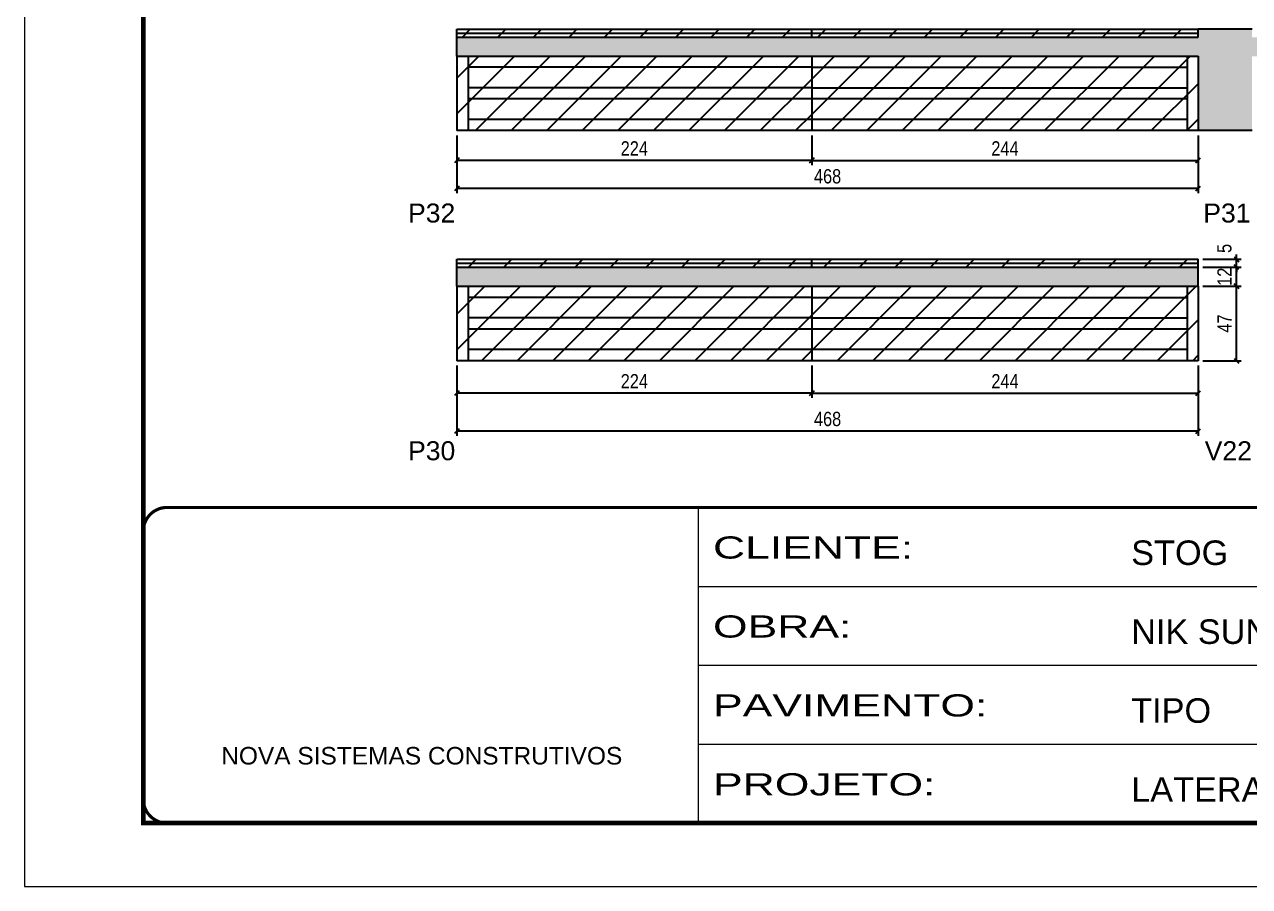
# Model space of a CAD drawing. Extents: x -10448 to -1189, y -11772 to 17235.
# Drawn here: x -8850 to -8076, y 10051 to 10595 of the extents above; entities that cross this region are included whole.
import ezdxf

# ---------------------------------------------------------------- set-up
doc = ezdxf.new("R2010")
doc.units = 0
doc.linetypes.add('CONTINUO', pattern=[0])
doc.linetypes.add('DASHED', pattern=[0.75, 0.5, -0.25])
for name, color, linetype in [('5', 5, 'Continuous'), ('COTA', 241, 'Continuous'), ('Painéis', 200, 'Continuous'), ('Reaproveitamento', 251, 'Continuous'), ('SARR_2.2x7', 40, 'Continuous'), ('SARR_EDITAR', 141, 'Continuous')]:
    doc.layers.add(name, color=color, linetype=linetype)
doc.layers.add('Folhas', color=255, linetype='Continuous', lineweight=9)
doc.layers.add('SARRAFO DE PRESSAO', color=251, linetype='DASHED', lineweight=9)
doc.styles.add('ARIAL', font='arial.ttf')
doc.styles.add('COTA TECNICA-50', font='techl___.ttf', dxfattribs={"height": 9})
doc.styles.get("Standard").update_dxf_attribs({"font": 'arial.ttf'})
doc.styles.add('Tecnologia', font='')
doc.styles.get('Tecnologia').set_extended_font_data('Forgotten Futurist')
doc.dimstyles.new('COTA PAINEL-50', dxfattribs={"dimtxt": 9, "dimasz": 3, "dimexe": 3, "dimexo": 3, "dimgap": 3, "dimtad": 1, "dimdec": 1, "dimzin": 12, "dimdsep": 46, "dimtxsty": 'COTA TECNICA-50', "dimblk1": 'OBLIQUE', "dimblk2": 'OBLIQUE', "dimsah": 1, "dimcen": 0.9, "dimclrd": 4, "dimclre": 4, "dimclrt": 240, "dimadec": 1, "dimazin": 3, "dimtfac": 1, "dimtdec": 1, "dimtmove": 0, "dimatfit": 3, "dimfxl": 1, "dimtolj": 1, "dimtzin": 12, "dimarcsym": 0})
pattern_1 = [(45, (-141040.783, -11535.139), (-11.2253202, 11.2253202), [])]
pattern_2 = [(45, (-141040.783, -11504.527), (-11.2253202, 11.2253202), [])]

# ---------------------------------------------------------------- blocks, each defined once
blk = doc.blocks.new('9999999999')
at = {"color": 30, "linetype": 'CONTINUO'}
for p, q in [((98564.56, 34230.21), (98564.56, 34429.45)), ((98564.56, 34379.64), (99583.98, 34379.64)), ((98564.56, 34329.83), (99487.98, 34329.83)), ((98564.56, 34280.02), (99487.98, 34280.02))]:
    blk.add_line(p, q, dxfattribs=at)
at = {"color": 30, "linetype": 'CONTINUO', "const_width": 2}
blk.add_lwpolyline([(99583.98, 34230.21), (99583.98, 34414.45, 0.414214), (99568.98, 34429.45), (98228.98, 34429.45, 0.414214), (98213.98, 34414.45), (98213.98, 34245.21, 0.414214), (98228.98, 34230.21), (99583.98, 34230.21)], format="xyb", dxfattribs=at)
at = {"layer": 'Folhas'}
blk.add_lwpolyline([(98138.98, 34190.21), (99623.98, 34190.21), (99623.98, 35240.21), (98138.98, 35240.21)], close=True, dxfattribs=at)
at = {"layer": 'Folhas', "color": 30, "const_width": 3}
blk.add_lwpolyline([(98213.98, 34230.21), (99583.98, 34230.21), (99583.98, 35200.21), (98213.98, 35200.21)], close=True, dxfattribs=at)
at = {"color": 7, "linetype": 'Continuous', "ltscale": 5, "style": 'ARIAL'}
for s, height, p in [('STOG', 15.483, (98837.68, 34393.13)), ('NIK SUNSET', 15.483, (98837.68, 34343.32)), ('TIPO', 15.483, (98837.68, 34293.51)), ('NOVA SISTEMAS CONSTRUTIVOS', 11.0592, (98263.19, 34267.21)), ('LATERAL DE VIGA - ADITIVO', 15.4829, (98837.68, 34243.7))]:
    blk.add_text(s, height=height, dxfattribs=at).set_placement(p)
at = {"layer": 'Folhas', "color": 7, "style": 'Tecnologia', "width": 1.5}
for s, p in [('CLIENTE:', (98573.65, 34397.17)), ('OBRA:', (98573.65, 34347.31)), ('PAVIMENTO:', (98573.65, 34297.5)), ('PROJETO:', (98573.65, 34247.69))]:
    blk.add_text(s, height=14, dxfattribs=at).set_placement(p)
blk = doc.blocks.new('_Oblique')
at = {"color": 0, "linetype": 'ByBlock', "lineweight": -2}
blk.add_line((-0.5, -0.5), (0.5, 0.5), dxfattribs=at)
blk = doc.blocks.new('*D539')
at = {"layer": 'COTA', "color": 4, "linetype": 'ByBlock', "lineweight": -2, "transparency": 16777216}
for p, q in [((-8576.78, 10525.41), (-8576.78, 10506.66)), ((-8352.78, 10525.41), (-8352.78, 10506.66)), ((-8352.78, 10509.66), (-8576.78, 10509.66))]:
    blk.add_line(p, q, dxfattribs=at)
at = {"layer": 'Defpoints', "color": 0, "linetype": 'ByBlock', "transparency": 16777216}
for p in [(-8576.78, 10528.41), (-8352.78, 10528.41), (-8576.78, 10509.66)]:
    blk.add_point(p, dxfattribs=at)
at = {"layer": 'COTA', "color": 4, "linetype": 'ByBlock', "lineweight": -2, "transparency": 16777216, "xscale": 3, "yscale": 3, "zscale": 3, "rotation": 180}
blk.add_blockref('_Oblique', (-8576.78, 10509.66), dxfattribs=at)
at = {"layer": 'COTA', "color": 4, "linetype": 'ByBlock', "lineweight": -2, "transparency": 16777216, "xscale": 3, "yscale": 3, "zscale": 3}
blk.add_blockref('_Oblique', (-8352.78, 10509.66), dxfattribs=at)
at = {"layer": 'COTA', "color": 240, "linetype": 'ByBlock', "transparency": 16777216, "insert": (-8464.78, 10517.22), "char_height": 9, "attachment_point": 5, "style": 'COTA TECNICA-50'}
blk.add_mtext('\\A1;224', dxfattribs=at)
blk = doc.blocks.new('*D540')
at = {"layer": 'COTA', "color": 4, "linetype": 'ByBlock', "lineweight": -2, "transparency": 16777216}
for p, q in [((-8352.78, 10525.41), (-8352.78, 10506.66)), ((-8108.78, 10525.41), (-8108.78, 10506.66)), ((-8352.78, 10509.66), (-8108.78, 10509.66))]:
    blk.add_line(p, q, dxfattribs=at)
at = {"layer": 'Defpoints', "color": 0, "linetype": 'ByBlock', "transparency": 16777216}
for p in [(-8352.78, 10528.41), (-8108.78, 10528.41), (-8108.78, 10509.66)]:
    blk.add_point(p, dxfattribs=at)
at = {"layer": 'COTA', "color": 4, "linetype": 'ByBlock', "lineweight": -2, "transparency": 16777216, "xscale": 3, "yscale": 3, "zscale": 3, "rotation": 180}
blk.add_blockref('_Oblique', (-8352.78, 10509.66), dxfattribs=at)
at = {"layer": 'COTA', "color": 4, "linetype": 'ByBlock', "lineweight": -2, "transparency": 16777216, "xscale": 3, "yscale": 3, "zscale": 3}
blk.add_blockref('_Oblique', (-8108.78, 10509.66), dxfattribs=at)
at = {"layer": 'COTA', "color": 240, "linetype": 'ByBlock', "transparency": 16777216, "insert": (-8230.78, 10517.22), "char_height": 9, "attachment_point": 5, "style": 'COTA TECNICA-50'}
blk.add_mtext('\\A1;244', dxfattribs=at)
blk = doc.blocks.new('*D553')
at = {"layer": 'COTA', "color": 4, "linetype": 'ByBlock', "lineweight": -2, "transparency": 16777216}
for p, q in [((-8576.78, 10525.41), (-8576.78, 10488.95)), ((-8108.78, 10525.41), (-8108.78, 10488.95)), ((-8108.78, 10491.95), (-8576.78, 10491.95))]:
    blk.add_line(p, q, dxfattribs=at)
at = {"layer": 'Defpoints', "color": 0, "linetype": 'ByBlock', "transparency": 16777216}
for p in [(-8576.78, 10528.41), (-8108.78, 10528.41), (-8576.78, 10491.95)]:
    blk.add_point(p, dxfattribs=at)
at = {"layer": 'COTA', "color": 4, "linetype": 'ByBlock', "lineweight": -2, "transparency": 16777216, "xscale": 3, "yscale": 3, "zscale": 3, "rotation": 180}
blk.add_blockref('_Oblique', (-8576.78, 10491.95), dxfattribs=at)
at = {"layer": 'COTA', "color": 4, "linetype": 'ByBlock', "lineweight": -2, "transparency": 16777216, "xscale": 3, "yscale": 3, "zscale": 3}
blk.add_blockref('_Oblique', (-8108.78, 10491.95), dxfattribs=at)
at = {"layer": 'COTA', "color": 240, "linetype": 'ByBlock', "transparency": 16777216, "insert": (-8342.78, 10499.56), "char_height": 9, "attachment_point": 5, "style": 'COTA TECNICA-50'}
blk.add_mtext('\\A1;468', dxfattribs=at)
blk = doc.blocks.new('*D544')
at = {"layer": 'COTA', "color": 4, "linetype": 'ByBlock', "lineweight": -2, "transparency": 16777216}
for p, q in [((-8576.78, 10380.2), (-8576.78, 10359.69)), ((-8352.78, 10380.2), (-8352.78, 10359.69)), ((-8352.78, 10362.69), (-8576.78, 10362.69))]:
    blk.add_line(p, q, dxfattribs=at)
at = {"layer": 'Defpoints', "color": 0, "linetype": 'ByBlock', "transparency": 16777216}
for p in [(-8576.78, 10383.2), (-8352.78, 10383.2), (-8576.78, 10362.69)]:
    blk.add_point(p, dxfattribs=at)
at = {"layer": 'COTA', "color": 4, "linetype": 'ByBlock', "lineweight": -2, "transparency": 16777216, "xscale": 3, "yscale": 3, "zscale": 3, "rotation": 180}
blk.add_blockref('_Oblique', (-8576.78, 10362.69), dxfattribs=at)
at = {"layer": 'COTA', "color": 4, "linetype": 'ByBlock', "lineweight": -2, "transparency": 16777216, "xscale": 3, "yscale": 3, "zscale": 3}
blk.add_blockref('_Oblique', (-8352.78, 10362.69), dxfattribs=at)
at = {"layer": 'COTA', "color": 240, "linetype": 'ByBlock', "transparency": 16777216, "insert": (-8464.78, 10370.26), "char_height": 9, "attachment_point": 5, "style": 'COTA TECNICA-50'}
blk.add_mtext('\\A1;224', dxfattribs=at)
blk = doc.blocks.new('*D545')
at = {"layer": 'COTA', "color": 4, "linetype": 'ByBlock', "lineweight": -2, "transparency": 16777216}
for p, q in [((-8352.78, 10380.2), (-8352.78, 10359.69)), ((-8108.78, 10380.2), (-8108.78, 10359.69)), ((-8352.78, 10362.69), (-8108.78, 10362.69))]:
    blk.add_line(p, q, dxfattribs=at)
at = {"layer": 'Defpoints', "color": 0, "linetype": 'ByBlock', "transparency": 16777216}
for p in [(-8352.78, 10383.2), (-8108.78, 10383.2), (-8108.78, 10362.69)]:
    blk.add_point(p, dxfattribs=at)
at = {"layer": 'COTA', "color": 4, "linetype": 'ByBlock', "lineweight": -2, "transparency": 16777216, "xscale": 3, "yscale": 3, "zscale": 3, "rotation": 180}
blk.add_blockref('_Oblique', (-8352.78, 10362.69), dxfattribs=at)
at = {"layer": 'COTA', "color": 4, "linetype": 'ByBlock', "lineweight": -2, "transparency": 16777216, "xscale": 3, "yscale": 3, "zscale": 3}
blk.add_blockref('_Oblique', (-8108.78, 10362.69), dxfattribs=at)
at = {"layer": 'COTA', "color": 240, "linetype": 'ByBlock', "transparency": 16777216, "insert": (-8230.78, 10370.26), "char_height": 9, "attachment_point": 5, "style": 'COTA TECNICA-50'}
blk.add_mtext('\\A1;244', dxfattribs=at)
blk = doc.blocks.new('*D554')
at = {"layer": 'COTA', "color": 4, "linetype": 'ByBlock', "lineweight": -2, "transparency": 16777216}
for p, q in [((-8576.78, 10380.2), (-8576.78, 10335.77)), ((-8108.78, 10380.2), (-8108.78, 10335.77)), ((-8108.78, 10338.77), (-8576.78, 10338.77))]:
    blk.add_line(p, q, dxfattribs=at)
at = {"layer": 'Defpoints', "color": 0, "linetype": 'ByBlock', "transparency": 16777216}
for p in [(-8576.78, 10383.2), (-8108.78, 10383.2), (-8576.78, 10338.77)]:
    blk.add_point(p, dxfattribs=at)
at = {"layer": 'COTA', "color": 4, "linetype": 'ByBlock', "lineweight": -2, "transparency": 16777216, "xscale": 3, "yscale": 3, "zscale": 3, "rotation": 180}
blk.add_blockref('_Oblique', (-8576.78, 10338.77), dxfattribs=at)
at = {"layer": 'COTA', "color": 4, "linetype": 'ByBlock', "lineweight": -2, "transparency": 16777216, "xscale": 3, "yscale": 3, "zscale": 3}
blk.add_blockref('_Oblique', (-8108.78, 10338.77), dxfattribs=at)
at = {"layer": 'COTA', "color": 240, "linetype": 'ByBlock', "transparency": 16777216, "insert": (-8342.78, 10346.38), "char_height": 9, "attachment_point": 5, "style": 'COTA TECNICA-50'}
blk.add_mtext('\\A1;468', dxfattribs=at)
blk = doc.blocks.new('*D546')
at = {"layer": 'COTA', "color": 4, "linetype": 'ByBlock', "lineweight": -2, "transparency": 16777216}
for p, q in [((-8105.78, 10430.2), (-8081.63, 10430.2)), ((-8084.63, 10383.2), (-8084.63, 10430.2)), ((-8105.78, 10383.2), (-8081.63, 10383.2))]:
    blk.add_line(p, q, dxfattribs=at)
at = {"layer": 'Defpoints', "color": 0, "linetype": 'ByBlock', "transparency": 16777216}
for p in [(-8108.78, 10430.2), (-8084.63, 10430.2), (-8108.78, 10383.2)]:
    blk.add_point(p, dxfattribs=at)
at = {"layer": 'COTA', "color": 4, "linetype": 'ByBlock', "lineweight": -2, "transparency": 16777216, "xscale": 3, "yscale": 3, "zscale": 3}
for p, rotation in [((-8084.63, 10430.2), 90), ((-8084.63, 10383.2), 270)]:
    blk.add_blockref('_Oblique', p, dxfattribs=dict(at, rotation=rotation))
at = {"layer": 'COTA', "color": 240, "linetype": 'ByBlock', "transparency": 16777216, "insert": (-8092.19, 10406.7), "char_height": 9, "attachment_point": 5, "rotation": 90, "style": 'COTA TECNICA-50'}
blk.add_mtext('\\A1;47', dxfattribs=at)
blk = doc.blocks.new('*D547')
at = {"layer": 'COTA', "color": 4, "linetype": 'ByBlock', "lineweight": -2, "transparency": 16777216}
for p, q in [((-8105.78, 10442.2), (-8081.63, 10442.2)), ((-8084.63, 10430.2), (-8084.63, 10442.2)), ((-8105.78, 10430.2), (-8081.63, 10430.2))]:
    blk.add_line(p, q, dxfattribs=at)
at = {"layer": 'Defpoints', "color": 0, "linetype": 'ByBlock', "transparency": 16777216}
for p in [(-8108.78, 10442.2), (-8084.63, 10442.2), (-8108.78, 10430.2)]:
    blk.add_point(p, dxfattribs=at)
at = {"layer": 'COTA', "color": 4, "linetype": 'ByBlock', "lineweight": -2, "transparency": 16777216, "xscale": 3, "yscale": 3, "zscale": 3}
for p, rotation in [((-8084.63, 10442.2), 90), ((-8084.63, 10430.2), 270)]:
    blk.add_blockref('_Oblique', p, dxfattribs=dict(at, rotation=rotation))
at = {"layer": 'COTA', "color": 240, "linetype": 'ByBlock', "transparency": 16777216, "insert": (-8092.18, 10436.2), "char_height": 9, "attachment_point": 5, "rotation": 90, "style": 'COTA TECNICA-50'}
blk.add_mtext('\\A1;12', dxfattribs=at)
blk = doc.blocks.new('*D548')
at = {"layer": 'COTA', "color": 4, "linetype": 'ByBlock', "lineweight": -2, "transparency": 16777216}
for p, q in [((-8084.63, 10447.2), (-8084.63, 10450.2)), ((-8105.78, 10447.2), (-8081.63, 10447.2)), ((-8105.78, 10442.2), (-8081.63, 10442.2)), ((-8084.63, 10442.2), (-8084.63, 10447.2)), ((-8084.63, 10442.2), (-8084.63, 10439.2))]:
    blk.add_line(p, q, dxfattribs=at)
at = {"layer": 'Defpoints', "color": 0, "linetype": 'ByBlock', "transparency": 16777216}
for p in [(-8108.78, 10447.2), (-8108.78, 10442.2), (-8084.63, 10447.2)]:
    blk.add_point(p, dxfattribs=at)
at = {"layer": 'COTA', "color": 4, "linetype": 'ByBlock', "lineweight": -2, "transparency": 16777216, "xscale": 3, "yscale": 3, "zscale": 3}
for p, rotation in [((-8084.63, 10447.2), 270), ((-8084.63, 10442.2), 90)]:
    blk.add_blockref('_Oblique', p, dxfattribs=dict(at, rotation=rotation))
at = {"layer": 'COTA', "color": 240, "linetype": 'ByBlock', "transparency": 16777216, "insert": (-8092.22, 10454.09), "char_height": 9, "attachment_point": 5, "rotation": 90, "style": 'COTA TECNICA-50'}
blk.add_mtext('\\A1;5', dxfattribs=at)

msp = doc.modelspace()

# ---------------------------------------------------------------- hatches: boundary and pattern name
at = {"layer": 'COTA', "linetype": 'ByBlock'}
h = msp.add_hatch(dxfattribs=at)
h.set_pattern_fill('AR-CONC', color=256, scale=0.03)
h.set_pattern_definition([(50, (-139540.9144, -22249.7003), (5.46554007, -0.47817257), [0.5715, -6.2865]), (355, (-139540.9144, -22249.7003), (-1.05730264, 5.73170536), [0.4572, -5.02921753]), (100.4514447, (-139540.459, -22249.74), (4.40823741, 5.25353256), [0.48570026, -5.34270734]), (46.1842, (-139540.9144, -22248.176), (8.13237123, -1.26126984), [0.85725, -9.42975]), (96.6355576, (-139540.237, -22248.281), (7.122124, 7.42278374), [0.7285507, -8.01406824]), (351.184151, (-139540.914, -22248.176), (7.122124, 7.42278374), [0.685799, -7.54379196]), (21, (-139540.1524, -22248.5573), (4.54843174, -3.06795595), [0.5715, -6.2865]), (326, (-139540.1524, -22248.5573), (1.85406085, 5.52563898), [0.4572, -5.0292]), (71.451445, (-139539.7734, -22248.813), (6.40249258, 2.45768307), [0.48570026, -5.34269813]), (37.5, (-139540.9144, -22249.7003), (0.092658098, 2.536651166), [0, -4.96824, 0, -5.1054, 0, -5.04825]), (7.5, (-139540.9144, -22249.7003), (2.004589875, 3.005417245), [0, -2.91084, 0, -4.85394, 0, -1.92405]), (327.5, (-139542.6137, -22249.7003), (4.067717855, -0.17186232), [0, -1.905, 0, -5.9436, 0, -7.8867]), (317.5, (-139543.3757, -22249.7003), (4.44387544, 0.76279473), [0, -2.4765, 0, -3.94716, 0, -5.6007])])
h.paths.add_polyline_path([(-8108.78, 10575.41), (-8576.78, 10575.41), (-8576.78, 10587.41), (-8108.78, 10587.41), (-8108.78, 10592.41), (-8074.72, 10592.41), (-8074.72, 10587.41), (-7610.22, 10587.41), (-7610.22, 10575.41), (-8074.72, 10575.41), (-8074.72, 10528.41), (-8108.78, 10528.41)])
h = msp.add_hatch(dxfattribs=at)
h.set_pattern_fill('AR-CONC', color=256, scale=0.03)
h.set_pattern_definition([(50, (-142979.9658, -23213.884), (5.46554007, -0.47817257), [0.5715, -6.2865]), (355, (-142979.966, -23213.884), (-1.05730264, 5.73170536), [0.4572, -5.02921753]), (100.4514447, (-142979.5103, -23213.924), (4.40823741, 5.25353256), [0.48570026, -5.34270734]), (46.1842, (-142979.966, -23212.36), (8.13237123, -1.26126984), [0.85725, -9.42975]), (96.6355576, (-142979.288, -23212.465), (7.122124, 7.42278374), [0.7285507, -8.01406824]), (351.184151, (-142979.966, -23212.36), (7.122124, 7.42278374), [0.685799, -7.54379196]), (21, (-142979.2038, -23212.741), (4.54843174, -3.06795595), [0.5715, -6.2865]), (326, (-142979.204, -23212.741), (1.85406085, 5.52563898), [0.4572, -5.0292]), (71.451445, (-142978.8247, -23212.997), (6.40249258, 2.45768307), [0.48570026, -5.34269813]), (37.5, (-142979.9658, -23213.8842), (0.092658098, 2.536651166), [0, -4.96824, 0, -5.1054, 0, -5.04825]), (7.5, (-142979.9658, -23213.8842), (2.004589875, 3.005417245), [0, -2.91084, 0, -4.85394, 0, -1.92405]), (327.5, (-142981.665, -23213.8842), (4.067717855, -0.17186232), [0, -1.905, 0, -5.9436, 0, -7.8867]), (317.5, (-142982.427, -23213.8842), (4.44387544, 0.76279473), [0, -2.4765, 0, -3.94716, 0, -5.6007])])
h.paths.add_polyline_path([(-8108.78, 10430.2), (-8108.78, 10442.2), (-8576.78, 10442.2), (-8576.78, 10430.2)])
at = {"layer": 'Reaproveitamento', "linetype": 'ByBlock'}
h = msp.add_hatch(dxfattribs=at)
h.set_pattern_fill('ANSI31', color=256, scale=5)
h.set_pattern_definition(pattern_1)
h.paths.add_polyline_path([(-8352.78, 10587.41), (-8352.78, 10592.41), (-8576.78, 10592.41), (-8576.78, 10587.41)])
h = msp.add_hatch(dxfattribs=at)
h.set_pattern_fill('ANSI31', color=256, scale=5)
h.set_pattern_definition(pattern_1)
h.paths.add_polyline_path([(-8108.78, 10587.41), (-8108.78, 10592.41), (-8352.78, 10592.41), (-8352.78, 10587.41)])
h = msp.add_hatch(dxfattribs=at)
h.set_pattern_fill('ANSI31', color=256, scale=5)
h.set_pattern_definition(pattern_1)
h.paths.add_polyline_path([(-8576.78, 10575.41), (-8576.78, 10528.41), (-8352.78, 10528.41), (-8352.78, 10575.41)])
h = msp.add_hatch(dxfattribs=at)
h.set_pattern_fill('ANSI31', color=256, scale=5)
h.set_pattern_definition(pattern_1)
h.paths.add_polyline_path([(-8352.78, 10575.41), (-8352.78, 10528.41), (-8108.78, 10528.41), (-8108.78, 10575.41)])
h = msp.add_hatch(dxfattribs=at)
h.set_pattern_fill('ANSI31', color=256, scale=5)
h.set_pattern_definition(pattern_2)
h.paths.add_polyline_path([(-8576.78, 10447.2), (-8576.78, 10442.2), (-8352.78, 10442.2), (-8352.78, 10447.2)])
h = msp.add_hatch(dxfattribs=at)
h.set_pattern_fill('ANSI31', color=256, scale=5)
h.set_pattern_definition(pattern_2)
h.paths.add_polyline_path([(-8108.78, 10442.2), (-8108.78, 10447.2), (-8352.78, 10447.2), (-8352.78, 10442.2)])
h = msp.add_hatch(dxfattribs=at)
h.set_pattern_fill('ANSI31', color=256, scale=5)
h.set_pattern_definition(pattern_2)
h.paths.add_polyline_path([(-8576.78, 10430.2), (-8576.78, 10383.2), (-8352.78, 10383.2), (-8352.78, 10430.2)])
h = msp.add_hatch(dxfattribs=at)
h.set_pattern_fill('ANSI31', color=256, scale=5)
h.set_pattern_definition(pattern_2)
h.paths.add_polyline_path([(-8352.78, 10430.2), (-8352.78, 10383.2), (-8108.78, 10383.2), (-8108.78, 10430.2)])

# ---------------------------------------------------------------- linework, layer by layer
at = {"layer": 'COTA', "linetype": 'ByBlock'}
for p, q in [((-8074.72, 10592.41), (-8108.78, 10592.41)), ((-8576.78, 10575.41), (-8576.78, 10587.41)), ((-8074.72, 10528.41), (-8108.78, 10528.41)), ((-8576.78, 10430.2), (-8576.78, 10442.2)), ((-8108.78, 10430.2), (-8108.78, 10442.2))]:
    msp.add_line(p, q, dxfattribs=at)
at = {"layer": 'Painéis', "linetype": 'Continuous'}
for p, q in [((-8576.78, 10587.41), (-8576.78, 10592.41)), ((-8352.78, 10587.41), (-8352.78, 10592.41)), ((-8108.78, 10587.41), (-8108.78, 10592.41)), ((-8576.78, 10575.41), (-8576.78, 10528.41)), ((-8352.78, 10575.41), (-8352.78, 10528.41)), ((-8108.78, 10575.41), (-8108.78, 10528.41)), ((-8576.78, 10442.2), (-8576.78, 10447.2)), ((-8352.78, 10442.2), (-8352.78, 10447.2)), ((-8108.78, 10442.2), (-8108.78, 10447.2)), ((-8576.78, 10430.2), (-8576.78, 10383.2)), ((-8352.78, 10430.2), (-8352.78, 10383.2)), ((-8108.78, 10430.2), (-8108.78, 10383.2))]:
    msp.add_line(p, q, dxfattribs=at)
for points in [[(-8576.78, 10592.41), (-8108.78, 10592.41)], [(-8576.78, 10587.41), (-8108.78, 10587.41)], [(-8576.78, 10575.41), (-8108.78, 10575.41)], [(-8108.78, 10528.41), (-8576.78, 10528.41)], [(-8576.78, 10447.2), (-8108.78, 10447.2)], [(-8576.78, 10442.2), (-8108.78, 10442.2)], [(-8576.78, 10430.2), (-8108.78, 10430.2)], [(-8108.78, 10383.2), (-8576.78, 10383.2)]]:
    msp.add_lwpolyline(points, dxfattribs=at)
at = {"layer": 'SARR_2.2x7', "linetype": 'Continuous'}
for p, q in [((-8569.78, 10575.41), (-8569.78, 10528.41)), ((-8115.78, 10575.41), (-8115.78, 10528.41)), ((-8352.78, 10568.41), (-8569.78, 10568.41)), ((-8352.78, 10555.41), (-8569.78, 10555.41)), ((-8352.78, 10548.41), (-8569.78, 10548.41)), ((-8352.78, 10535.41), (-8569.78, 10535.41)), ((-8569.78, 10430.2), (-8569.78, 10383.2)), ((-8115.78, 10430.2), (-8115.78, 10383.2)), ((-8352.78, 10423.2), (-8569.78, 10423.2)), ((-8352.78, 10410.2), (-8569.78, 10410.2)), ((-8352.78, 10403.2), (-8569.78, 10403.2)), ((-8352.78, 10390.2), (-8569.78, 10390.2))]:
    msp.add_line(p, q, dxfattribs=at)
for points in [[(-8352.78, 10568.41), (-8115.78, 10568.41)], [(-8352.78, 10555.41), (-8115.78, 10555.41)], [(-8115.78, 10548.41), (-8352.78, 10548.41)], [(-8115.78, 10535.41), (-8352.78, 10535.41)], [(-8352.78, 10423.2), (-8115.78, 10423.2)], [(-8352.78, 10410.2), (-8115.78, 10410.2)], [(-8115.78, 10403.2), (-8352.78, 10403.2)], [(-8115.78, 10390.2), (-8352.78, 10390.2)]]:
    msp.add_lwpolyline(points, dxfattribs=at)
at = {"layer": 'SARR_EDITAR', "linetype": 'Continuous'}
for points in [[(-8576.78, 10589.91), (-8108.78, 10589.91)], [(-8576.78, 10444.7), (-8108.78, 10444.7)]]:
    msp.add_lwpolyline(points, dxfattribs=at)

# ---------------------------------------------------------------- block references
at = {"layer": 'SARRAFO DE PRESSAO', "color": 6, "linetype": 'ByBlock'}
msp.add_blockref('9999999999', (-106988.76, -24138.85), dxfattribs=at)

# ---------------------------------------------------------------- texts
at = {"layer": '5', "linetype": 'Continuous'}
for s, p in [('P32', (-8607.64, 10470.42)), ('P31', (-8105.58, 10470.42)), ('P30', (-8607.64, 10320.38)), ('V22', (-8104.68, 10320.38))]:
    msp.add_text(s, height=12, rotation=359.99996, dxfattribs=at).set_placement(p)

# ---------------------------------------------------------------- dimensions: what is measured, and where the dimension line sits
at = {"layer": 'COTA', "linetype": 'ByBlock'}
for base, p1, p2, picture, middle in [((-8576.78, 10509.66), (-8352.78, 10528.41), (-8576.78, 10528.41), '*D539', (-8464.78, 10517.22)), ((-8576.78, 10491.95), (-8108.78, 10528.41), (-8576.78, 10528.41), '*D553', (-8342.78, 10499.56)), ((-8576.78, 10362.69), (-8352.78, 10383.2), (-8576.78, 10383.2), '*D544', (-8464.78, 10370.26)), ((-8576.78, 10338.77), (-8108.78, 10383.2), (-8576.78, 10383.2), '*D554', (-8342.78, 10346.38))]:
    dim = msp.add_linear_dim(base=base, p1=p1, p2=p2, angle=180, dimstyle='COTA PAINEL-50', override={"dimarcsym": 1}, dxfattribs=at)
    dim.commit()
    dim.dimension.update_dxf_attribs({"geometry": picture, "text_midpoint": middle})
for base, p1, p2, angle, override, picture, middle in [((-8108.78, 10509.66), (-8352.78, 10528.41), (-8108.78, 10528.41), 180, {"dimarcsym": 1}, '*D540', (-8230.78, 10509.66)), ((-8084.63, 10447.2), (-8108.78, 10442.2), (-8108.78, 10447.2), 90, {"dimtmove": 1}, '*D548', (-8084.63, 10454.09)), ((-8084.63, 10442.2), (-8108.78, 10430.2), (-8108.78, 10442.2), 90, {"dimtmove": 1}, '*D547', (-8084.63, 10436.2)), ((-8108.78, 10362.69), (-8352.78, 10383.2), (-8108.78, 10383.2), 180, {"dimarcsym": 1}, '*D545', (-8230.78, 10362.69))]:
    dim = msp.add_linear_dim(base=base, p1=p1, p2=p2, angle=angle, dimstyle='COTA PAINEL-50', override=override, dxfattribs=at)
    dim.commit()
    dim.dimension.update_dxf_attribs({"geometry": picture, "text_midpoint": middle, "dimtype": 160})
dim = msp.add_linear_dim(base=(-8084.63, 10430.2), p1=(-8108.78, 10383.2), p2=(-8108.78, 10430.2), angle=90, dimstyle='COTA PAINEL-50', dxfattribs=at)
dim.commit()
dim.dimension.update_dxf_attribs({"geometry": '*D546', "text_midpoint": (-8092.19, 10406.7)})

doc.saveas('drawing.dxf')
